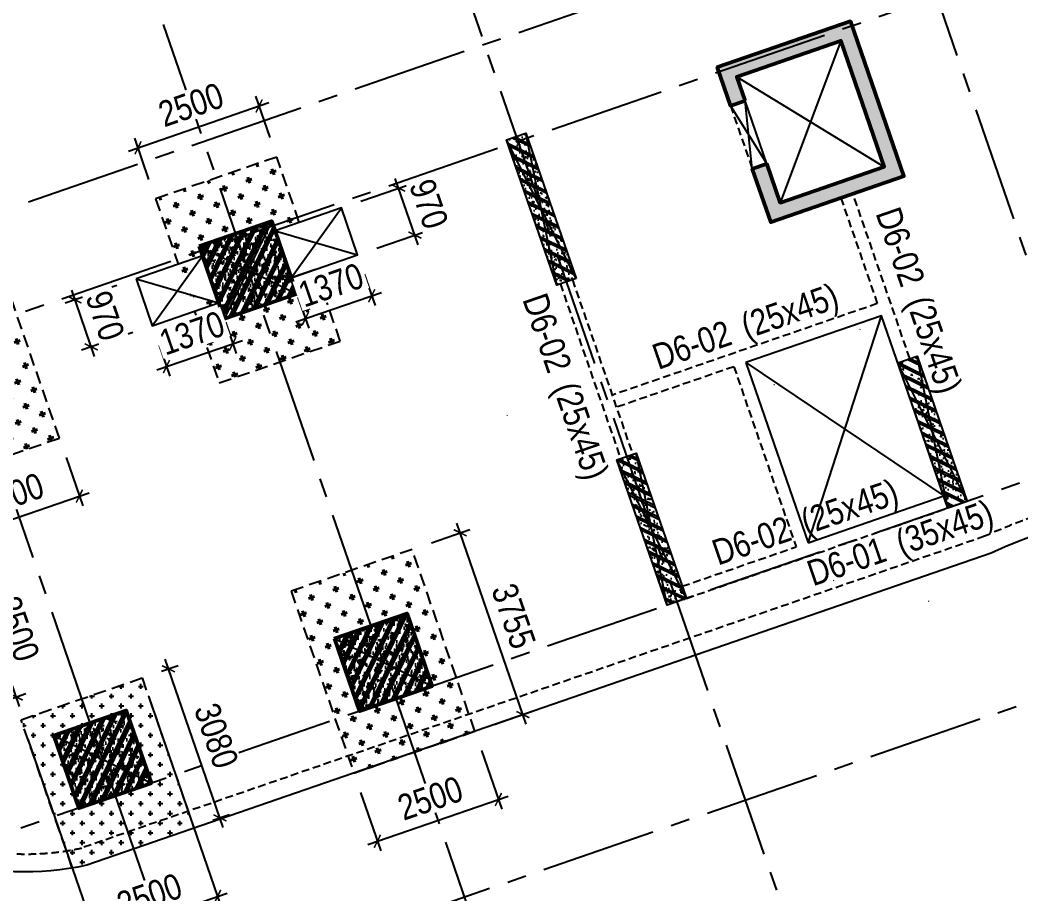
# Model space of a CAD drawing. Header units: millimetres. Extents: x -80883 to 1826631, y -376836 to 309394.
# Drawn here: x 1511080 to 1530602, y -320233 to -303180 of the extents above; entities that cross this region are included whole.
import ezdxf
from ezdxf.enums import TextEntityAlignment as Align

# ---------------------------------------------------------------- set-up
doc = ezdxf.new("R2010")
doc.units = ezdxf.units.MM
doc.header["$LTSCALE"] = 100
doc.header["$PDMODE"] = 32
doc.header["$PDSIZE"] = 2.5
for name, pattern in [('CENTER2', [1.125, 0.75, -0.125, 0.125, -0.125]), ('DASHED', [4.5, 3, -1.5]), ('HIDDEN', [0.375, 0.25, -0.125])]:
    doc.linetypes.add(name, pattern=pattern)
for name, color, linetype, lineweight in [('0-Hatch', 250, 'Continuous', 40), ('ccu12-Tencaukien', 9, 'Continuous', 15), ('KT-Net cot vach', 6, 'Continuous', 50)]:
    doc.layers.add(name, color=color, linetype=linetype, lineweight=lineweight)
for name, color, linetype in [('0-khuat', 3, 'HIDDEN'), ('A-GLAZ', 135, 'Continuous'), ('ccu11-Khuat', 9, 'DASHED'), ('ccu11-Thay', 7, 'Continuous'), ('ccu12-Hatch', 250, 'Continuous'), ('ccu12-Manh', 8, 'Continuous'), ('ccu12-Text', 31, 'Continuous'), ('ccu12-Thay', 7, 'Continuous'), ('ccu12-Truc', 13, 'CENTER2'), ('KC2-DIM', 251, 'Continuous'), ('Xref.Asix of Basement B2$0$AUDIT_I_220805193045-5', 6, 'Continuous'), ('Xref_ST_MBDV Cot vach 30.7.2022|Xref_ST_MBDV Cot vach 30.7.2022|Xref_ST_MBDV Cot vach 30.7.2022|Xref_ST_MBDV Cot vach 30.7.2022|KC-Betong', 6, 'Continuous')]:
    doc.layers.add(name, color=color, linetype=linetype)
doc.styles.add('Arial Narrow', font='ARIALN.TTF')
doc.dimstyles.new('ccu12-200', dxfattribs={"dimscale": 200, "dimtxt": 2.5, "dimasz": 1, "dimexe": 1, "dimexo": 2, "dimgap": 1, "dimtad": 1, "dimdec": 0, "dimrnd": 5, "dimdsep": 46, "dimtxsty": 'Arial Narrow', "dimblk": 'ARCHTICK', "dimcen": -1, "dimdle": 1, "dimclrd": 256, "dimclre": 256, "dimclrt": 3, "dimadec": 0, "dimazin": 2, "dimtfac": 0.1, "dimtdec": 0, "dimtmove": 0, "dimatfit": 1, "dimldrblk": 'ARCHTICK', "dimfxl": 1, "dimtvp": 0.8333333333333334, "dimtolj": 1, "dimtzin": 12, "dimarcsym": 0})
pattern_1 = [(49.99999999999999, (-549.9999999999709, 3049.999999999996), (286.9040730403014, -25.10085399303804), [30, -330]), (355, (-549.9999999999709, 3049.999999999996), (-55.50053344520001, 300.8768534800047), [24, -264]), (100.4514, (-526.0913279999709, 3047.908263999996), (231.4037526856086, 275.7758168243814), [25.496076, -280.4568448]), (46.18420000000001, (-549.9999999999709, 3129.999999999996), (426.8964194502578, -66.20760573160723), [45, -495]), (96.6356, (-514.4253019999708, 3124.482677199996), (373.8650822194813, 389.6471483601767), [38.2441152, -420.6852]), (351.1842, (-549.9999999999709, 3129.999999999996), (373.8647780534509, 389.6474403701299), [36, -396]), (21, (-509.9999999999709, 3109.999999999996), (238.7628208473847, -161.0475562661355), [30, -330]), (326.0000000000001, (-509.9999999999709, 3109.999999999996), (97.32613276863269, 290.0600180187412), [24, -264]), (71.4514, (-490.1031067999709, 3096.579357599996), (336.089051432596, 129.012198683981), [25.496076, -280.4568448]), (37.50000000000001, (-549.9999999999709, 3049.999999999996), (4.863942126916267, 133.1575415325246), [0, -260.8, 0, -268, 0, -265]), (7.499999999999999, (-549.9999999999709, 3049.999999999996), (105.2278149768594, 157.7646847529441), [0, -152.8, 0, -254.8, 0, -101]), (327.5, (-639.1999999999709, 3049.999999999996), (213.5289744689636, -9.021948693751902), [0, -100, 0, -312, 0, -414]), (317.5, (-679.1999999999709, 3049.999999999996), (233.2744677369545, 40.04199293292709), [0, -130, 0, -207.2, 0, -294]), (45, (-549.9999999999709, 3049.999999999996), (-120.2081528017131, 120.2081528017131), []), (45, (-549.9999999999709, 3098.999999999996), (-120.2081528017131, 120.2081528017131), [])]

# ---------------------------------------------------------------- blocks, each defined once
blk = doc.blocks.new('Grid-ST-flat-3')
at = {"layer": 'ccu12-Truc', "ltscale": 30}
for p, q in [((332626.6722212732, -42661.57128335354), (351715.9639600302, -97953.08526004129)), ((324450.2562037199, -45484.46361355273), (343539.5479429879, -100775.9775917197)), ((318967.803845129, -47377.27003148972), (338057.0955847398, -102668.7840106485)), ((313485.3514865386, -49270.0764494267), (332574.6432264913, -104561.5904295773)), ((348389.8671523776, -54057.7060485669), (307655.7401533651, -68121.08717252291)), ((349042.5590209738, -55948.20686175592), (308308.4320219613, -70011.58798571193)), ((377595.9390357226, -60477.92775269795), (312746.7367284152, -82866.99351539748)), ((352142.8453968058, -64928.08572440384), (311408.718397793, -78991.46684835991))]:
    blk.add_line(p, q, dxfattribs=at)
blk = doc.blocks.new('LOI-B2-T1-PN')
at = {"layer": 'KT-Net cot vach'}
h = blk.add_hatch(dxfattribs=at)
h.set_pattern_fill('1BETONG2-BOP', color=250, scale=30, style=0, pattern_type=2)
h.set_pattern_definition([(69.04713795401962, (17329.27607425139, -10971.50260310754), (209.5408150160534, 52.4275389604423), [22.49999999999967, -247.4999999999974]), (14.04713795401967, (17329.27607425139, -10971.50260310754), (-112.9888797136512, 199.7186960031902), [17.99999999999967, -197.9999999999974]), (119.4985379540196, (17346.73780785338, -10967.13364041253), (96.55213107871269, 252.1461576231357), [19.12205699999967, -210.3426335999974]), (65.23133795401962, (17309.69531820272, -10914.78757870855), (318.8479477665745, 57.54985840890612), [33.74999999999934, -371.2499999999947]), (115.6827379540196, (17336.26598341321, -10909.99177388585), (169.6772687876662, 367.7426062021764), [28.6830864, -315.5139]), (10.23133795401963, (17309.69531820272, -10914.78757870855), (169.6769816806724, 367.7427387715611), [26.99999999999998, -296.9999999999997]), (40.04713795401962, (17342.94801941444, -10919.17595678411), (208.685901516953, -55.73324418241951), [22.5, -247.5]), (245.0471379540196, (17342.94801941444, -10919.17595678411), (226.3167839920097, -37.87819630967974), [17.99999999999967, -197.9999999999974]), (90.49853795401846, (17360.33850826626, -10923.8204049003), (206.6892795315937, 173.7225965344256), [19.12205699999998, -210.3426335999998]), (86.54713795401962, (17329.27607425139, -10971.50260310754), (-73.0343233223647, 68.21249018210884), [0, -195.6, 0, -201, 0, -198.75]), (23.54713795401962, (17329.27607425139, -10971.50260310754), (43.13773376636044, 135.5289346431329), [0, -114.6, 0, -191.1, 0, -75.75]), (346.5471379540196, (17266.03882204625, -10993.33514610148), (153.5869696668104, 45.86723397553281), [0, -75, 0, -234, 0, -310.5]), (336.5471379540196, (17237.68130984693, -11003.12552412564), (155.5764329255628, 85.4834131405494), [0, -97.5, 0, -155.4, 0, -220.5]), (334.0471379540196, (17329.27607425139, -10971.50260310754), (55.79802255084359, 114.6421854267248), []), (334.0471379540196, (17317.28286117152, -10936.76465066319), (55.79802255084359, 114.6421854267248), [])])
h.paths.add_polyline_path([(25769.44210547558, -4009.780734042346), (25606.26913840394, -3537.155530718795), (27638.55751273665, -2835.511772305064), (28487.05694148713, -5293.162829644221), (26454.76856718189, -5994.806588023377), (26193.69181985571, -5238.606262686721), (25910.11669786018, -5336.51004292554), (26269.09722542646, -6376.285490257374), (28868.53584372322, -5478.834171400697), (27824.22885449301, -2454.032870068273), (25224.79023616505, -3351.484188966162), (25485.86698347959, -4107.684514281049)])
at = {"layer": 'ccu11-Khuat', "color": 6, "ltscale": 0.5}
blk.add_lwpolyline([(25485.86698347959, -4107.684514281049), (25910.1167071301, -5336.510039724992)], dxfattribs=at)
at = {"layer": 'ccu11-Thay', "color": 6, "ltscale": 0.5}
blk.add_lwpolyline([(26193.69181980868, -5238.606265068287), (25769.44210547558, -4009.780734042346)], dxfattribs=at)
at = {"layer": 'KC2-DIM', "ltscale": 0.5}
for points in [[(27638.55751273665, -2835.511772305064), (26454.76856718189, -5994.806588023377)], [(25606.26913840394, -3537.155530718795), (28487.05694148713, -5293.162829644221)], [(25910.1167071301, -5336.510039724992), (25769.44210471096, -4009.780734306318)], [(25485.86699274904, -4107.68451108085), (26193.69181907899, -5238.606262954941)]]:
    blk.add_lwpolyline(points, dxfattribs=at)
at = {"layer": 'KT-Net cot vach'}
blk.add_lwpolyline([(25769.44210547558, -4009.780734042346), (25606.26913840394, -3537.155530718795), (27638.55751273665, -2835.511772305064), (28487.05694148713, -5293.162829644221), (26454.76856718189, -5994.806588023377), (26193.69181985571, -5238.606262686721), (25910.11669786018, -5336.51004292554), (26269.09722542646, -6376.285490257374), (28868.53584372322, -5478.834171400697), (27824.22885449301, -2454.032870068273), (25224.79023616505, -3351.484188966162), (25485.86698347959, -4107.684514281049)], close=True, dxfattribs=at)
blk = doc.blocks.new('*U147')
h = blk.add_hatch()
h.set_pattern_fill('VATLIEU04', color=250, scale=40, style=0, pattern_type=2)
h.set_pattern_definition(pattern_1)
h.paths.add_polyline_path([(-475, -474.9999999999998), (-75, -475.0000000000038), (-74.9999999999709, 2524.999999999996), (-474.9999999999709, 2525)])
at = {"color": 6, "ltscale": 0.25}
blk.add_lwpolyline([(-475, -474.9999999999998), (-75, -475.0000000000038), (-74.9999999999709, 2524.999999999996), (-474.9999999999709, 2525)], close=True, dxfattribs=at)
at = {"layer": 'Defpoints', "linetype": 'ByBlock', "ltscale": 30}
for p, q in [((-75, -475.0000000000038), (-474.9999999999709, 2525)), ((-475, -474.9999999999998), (-74.9999999999709, 2524.999999999996))]:
    blk.add_line(p, q, dxfattribs=at)
blk = doc.blocks.new('*U151')
h = blk.add_hatch()
h.set_pattern_fill('VATLIEU04', color=250, scale=40, style=0, pattern_type=2)
h.set_pattern_definition([(49.99999999999999, (550, -550), (286.9040730403014, -25.10085399303804), [30, -330]), (355, (550, -550), (-55.50053344520001, 300.8768534800047), [24, -264]), (100.4514, (573.908672, -552.091736), (231.4037526856086, 275.7758168243814), [25.496076, -280.4568448]), (46.18420000000001, (550, -470), (426.8964194502578, -66.20760573160723), [45, -495]), (96.6356, (585.574698, -475.5173228), (373.8650822194813, 389.6471483601767), [38.2441152, -420.6852]), (351.1842, (550, -470), (373.8647780534509, 389.6474403701299), [36, -396]), (21, (590, -490), (238.7628208473847, -161.0475562661355), [30, -330]), (326.0000000000001, (590, -490), (97.32613276863269, 290.0600180187412), [24, -264]), (71.4514, (609.8968932, -503.4206424), (336.089051432596, 129.012198683981), [25.496076, -280.4568448]), (37.50000000000001, (550, -550), (4.863942126916267, 133.1575415325246), [0, -260.8, 0, -268, 0, -265]), (7.499999999999999, (550, -550), (105.2278149768594, 157.7646847529441), [0, -152.8, 0, -254.8, 0, -101]), (327.5, (460.8, -550), (213.5289744689636, -9.021948693751902), [0, -100, 0, -312, 0, -414]), (317.5, (420.8, -550), (233.2744677369545, 40.04199293292709), [0, -130, 0, -207.2, 0, -294]), (45, (550, -550), (-120.2081528017131, 120.2081528017131), []), (45, (550, -501), (-120.2081528017131, 120.2081528017131), [])])
h.paths.add_polyline_path([(-475, 475), (1025, 475), (1025, -1025), (-475, -1025)])
at = {"color": 6, "ltscale": 0.25}
blk.add_lwpolyline([(-475, 475), (1025, 475), (1025, -1025), (-475, -1025)], close=True, dxfattribs=at)
at = {"layer": 'Defpoints', "linetype": 'ByBlock', "ltscale": 30}
for p, q in [((1025, 475), (-475, -1025)), ((-475, 475), (1025, -1025))]:
    blk.add_line(p, q, dxfattribs=at)
blk = doc.blocks.new('*U339')
h = blk.add_hatch()
h.set_pattern_fill('VATLIEU04', color=250, scale=40, style=0, pattern_type=2)
h.set_pattern_definition(pattern_1)
h.paths.add_polyline_path([(-475, -474.9999999999998), (-75, -475.0000000000038), (-74.9999999999709, 2524.999999999996), (-474.9999999999709, 2525)])
at = {"color": 6, "ltscale": 0.25}
blk.add_lwpolyline([(-475, -474.9999999999998), (-75, -475.0000000000038), (-74.9999999999709, 2524.999999999996), (-474.9999999999709, 2525)], close=True, dxfattribs=at)
at = {"layer": 'Defpoints', "linetype": 'ByBlock', "ltscale": 30}
for p, q in [((-75, -475.0000000000038), (-474.9999999999709, 2525)), ((-475, -474.9999999999998), (-74.9999999999709, 2524.999999999996))]:
    blk.add_line(p, q, dxfattribs=at)
blk = doc.blocks.new('MBDVCOTVACH-T2-T6-PN')
at = {"layer": 'KT-Net cot vach', "rotation": 19.04713795399666}
for p in [(15714.6191477098, -7137.365310385358), (18358.02121345303, -14793.89360237541), (12875.56885498972, -16686.700020271)]:
    blk.add_blockref('*U151', p, dxfattribs=at)
at = {"layer": 'Xref.Asix of Basement B2$0$AUDIT_I_220805193045-5', "linetype": 'ByBlock', "xscale": -0.9999999999999996, "rotation": 19.04713795400157}
blk.add_blockref('*U147', (29502.41619351669, -11528.16849046061), dxfattribs=at)
at = {"layer": 'Xref_ST_MBDV Cot vach 30.7.2022|Xref_ST_MBDV Cot vach 30.7.2022|Xref_ST_MBDV Cot vach 30.7.2022|Xref_ST_MBDV Cot vach 30.7.2022|KC-Betong', "linetype": 'ByBlock', "xscale": -0.9999999999999996, "rotation": 19.04713795400157}
for p in [(21866.08068438037, -7182.322219422087), (24019.96383572998, -13420.9749081356)]:
    blk.add_blockref('*U339', p, dxfattribs=at)
blk = doc.blocks.new('*U693')
at = {"layer": 'ccu12-Tencaukien', "color": 8, "ltscale": 10000}
blk.add_line((360.6565736538532, -155.3215232637356), (354.4065714950475, -155.3215232637356), dxfattribs=at)
at = {"layer": 'ccu12-Text', "color": 2, "style": 'Arial Narrow', "width": 0.8}
blk.add_attdef('SH', text='', height=300, dxfattribs=at).set_placement((275.6048113084853, 5.864471777974813), align=Align.BOTTOM_RIGHT)
at = {"layer": 'ccu12-Text', "color": 31, "style": 'Arial Narrow', "width": 0.8}
for tag, p in [('(', (507.5315725744504, -75.41116959831947)), ('KT', (632.605666770517, -75.41116959831947)), (')', (962.8971199221714, -75.41116959831947))]:
    blk.add_attdef(tag, text='', height=250, dxfattribs=at).set_placement(p, align=Align.BOTTOM_LEFT)
blk = doc.blocks.new('MBKC-T6-PN')
at = {"layer": 'ccu11-Khuat', "ltscale": 0.5}
for p, q in [((22162.88256403874, -7582.364272304578), (23337.72792247869, -10985.26573778957)), ((22399.19516580855, -7500.777789080574), (23574.04052424873, -10903.67925456457))]:
    blk.add_line(p, q, dxfattribs=at)
at = {"layer": 'ccu11-Khuat', "ltscale": 0.5, "elevation": -0.0003901197252574179}
blk.add_lwpolyline([(31224.41949791997, 10401.15608117677, -0.1203839840985264), (42572.85465626395, 11719.39024886949), (58379.85115727969, 7611.132730447047, -0.2258253160871416), (60186.44089432061, 5977.409135053749), (65551.80771612958, -9531.095751609828, 0.2919429440186994), (69736.50495830015, -12426.6161779894), (99368.00793614518, -12426.6161779894, -0.2609853684017961), (101894.5837610736, -14307.26193159987), (105248.9736585456, -29866.61846812873, -0.450430548376512), (100589.6931814908, -35326.6158653514), (55455.61416863091, -35326.6158653514, -0.3270381078692864), (50922.90468503162, -31997.94642836676), (46413.0024276413, -18965.37748569861, 0.4276044270060953), (30445.87231722521, -12504.80555859185), (12824.43251889106, -18584.35473983688, -0.1315578741241553), (10225.70651983377, -18473.84767023224), (9061.065310114762, -18020.38528109412, -0.1846755877232493), (7455.469289202709, -16623.04162249499), (2976.957835427951, -9107.263866643538, -0.02202630655650502), (-406.9169527727645, -3413.25466246967, -0.3992423458823245), (1800.966408062493, 257.1217708188342)], format="xyb", close=True, dxfattribs=at)
at = {"layer": 'ccu11-Khuat', "ltscale": 0.5, "elevation": 1.470225069615539e-08}
for points in [[(28985.2579315661, -9035.466570069024), (27875.6817554913, -5821.615187518997)], [(27639.36915382789, -5903.201671051444), (28350.80329097109, -7963.847559591348), (23175.89848677674, -9750.473759857705)], [(25549.71719465591, -9195.397475334408), (23257.48497000174, -9986.786361627106)], [(25549.71719467081, -9195.397475377249), (26763.72422445193, -12711.72943452228)], [(24623.97225253214, -13714.95498132077), (29727.98328719847, -11952.80472232221)], [(24542.38576899725, -13478.64237965841), (26763.72422445193, -12711.72943452228)]]:
    blk.add_lwpolyline(points, dxfattribs=at)
at = {"layer": 'ccu11-Thay', "elevation": -0.0003901197252574179}
blk.add_lwpolyline([(31106.50862324028, 10730.72166345781, -0.1205795836710196), (42638.87427653908, 12063.859528495), (58473.93031160696, 7948.309303218033, -0.2272385897093211), (60513.964432284, 6101.209794561379), (65878.81921774126, -9405.815059417277, 0.2908633368540378), (69743.13952882006, -12076.6161779894), (99390.07919017388, -12076.6161779894, -0.2655275921417467), (102229.2245215473, -14198.71881677723), (105593.7353260962, -29805.02123810095, -0.4513714951595503), (100592.7770390881, -35676.6158653514), (55455.39553553029, -35676.6158653514, -0.3267809868965265), (50590.57907296135, -32107.86789232772), (46084.8424524439, -19087.33667168533, 0.427810969143063), (30575.2745344413, -12830.40558466513), (12920.16765186726, -18921.57020124164, -0.1330764012900887), (10109.49357222929, -18804.19336872117), (8937.306803341722, -18347.79305564612, -0.183720991931343), (7150.621857264778, -16795.18900673359), (2680.126648878446, -9292.86400619999, -0.02215701127767281), (-737.5723420327995, -3537.213185448665, -0.4024491153328594), (1696.95094252727, 591.477936539799), (31106.50862324028, 10730.72166345781)], format="xyb", dxfattribs=at)
at = {"layer": 'ccu12-Manh', "ltscale": 0.5, "elevation": 1.470225069615539e-08}
for points in [[(27000.03682611557, -12630.14295099053), (28432.38977450738, -8200.160161253181)], [(25786.02979636891, -9113.810991785664), (29646.39680366684, -11716.4921206588)]]:
    blk.add_lwpolyline(points, dxfattribs=at)
at = {"layer": 'ccu12-Thay', "ltscale": 0.5, "elevation": 1.470225069615539e-08}
for points in [[(27000.03682611557, -12630.14295099053), (29646.39680366684, -11716.49212065886), (28432.38977450738, -8200.160161253181), (25786.02979631955, -9113.810991802718)], [(25786.02979631955, -9113.810991802718), (27000.03682611557, -12630.14295099053)]]:
    blk.add_lwpolyline(points, dxfattribs=at)
blk = doc.blocks.new('MBKC-N-T3')
at = {"layer": '0-Hatch', "ltscale": 2}
h = blk.add_hatch(dxfattribs=at)
h.set_pattern_fill('CROSS', color=256, scale=1000, angle=109.047137953997, style=0)
h.set_pattern_definition([(109.0471379539969, (4049908.878848452, -6946061.760030065), (-317.8990851971258, 154.7261181275824), [124.9999999999992, -374.9999999999968]), (199.0471379539969, (4049947.560377985, -6945982.285258765), (-154.7261181275824, -317.8990851971258), [124.9999999999992, -374.9999999999968])])
h.paths.add_polyline_path([(17382.93701326451, -7296.636609298119), (16910.31128097908, -7459.809765912942), (16593.75571667822, -6542.916886637395), (16593.75576659129, -6542.916869405075), (17181.9126274304, -6714.376471320109), (16625.8138976309, -5103.655852529919), (14262.68787389947, -5919.520667289326), (14818.78642607434, -7530.24077159632), (15175.88008266734, -7032.435796248959), (15492.43566255574, -7949.328670141986), (14904.27980645653, -7777.869372728514), (15502.80332056247, -9511.471902892052), (17865.92934429436, -8695.607088132645)])
h = blk.add_hatch(dxfattribs=at)
h.set_pattern_fill('CROSS', color=256, scale=1000, angle=109.047137953997, style=0)
h.set_pattern_definition([(109.0471379539969, (4044426.426489887, -6947954.566448074), (-317.8990851971258, 154.7261181275824), [124.9999999999992, -374.9999999999969]), (199.0471379539969, (4044465.108019419, -6947875.091676774), (-154.7261181275824, -317.8990851971258), [124.9999999999992, -374.9999999999968])])
h.paths.add_polyline_path([(8780.235515333712, -7812.327085298195), (10020.35096199671, -11404.27832090092), (12383.4769857286, -10588.41350614151), (11143.36153906514, -6996.462270538788)])
h = blk.add_hatch(dxfattribs=at)
h.set_pattern_fill('CROSS', color=256, scale=1000, angle=109.047137953997, style=0)
h.set_pattern_definition([(109.0471379539969, (4052552.280901732, -6953718.288315989), (-317.8990851971258, 154.7261181275824), [124.9999999999992, -374.9999999999968]), (199.0471379539969, (4052590.962431265, -6953638.81354469), (-154.7261181275824, -317.8990851971258), [124.9999999999992, -374.9999999999967])])
h.paths.add_polyline_path([(16906.08992717974, -13576.04895321344), (18131.03383597103, -17124.05923229764), (20494.15985970292, -16308.19441753824), (19269.21595091117, -12760.18413845403)])
at = {"layer": 'ccu12-Hatch', "ltscale": 0.5}
h = blk.add_hatch(dxfattribs=at)
h.set_pattern_fill('CROSS', color=256, scale=30)
h.set_pattern_definition([(0, (-1042739.112906, 304846.4414826119), (190.5, 190.5), [95.25, -285.75]), (90, (-1042691.487906, 304798.8164826119), (-190.5, 190.5), [95.25, -285.75])])
h.paths.add_polyline_path([(11635.76243518363, -16083.26816563919), (13998.88845180697, -15267.40333029133), (15011.26786538074, -18200.1225365526), (12635.19971020264, -18978.10579591151)])
at = {"layer": '0-khuat', "ltscale": 10}
for points in [[(17066.38123200461, -6379.743804927799), (16625.8138976309, -5103.655852529919), (14262.68787389947, -5919.520667289326), (14703.25521968398, -7195.608652738563)], [(15019.81100094365, -8112.501457108534), (15502.80332056247, -9511.471902892052), (17865.92934429436, -8695.607088132645), (17382.93701326451, -7296.636609298002)], [(12635.19971020264, -18978.10579591151), (11635.76243518363, -16083.26816563919), (13998.88845180697, -15267.40333029133), (15003.44672083901, -18177.07375352056)]]:
    blk.add_lwpolyline(points, dxfattribs=at)
at = {"layer": '0-khuat', "linetype": 'ByBlock', "ltscale": 10}
for points in [[(17066.38123200461, -6379.743804927799), (16593.75569260912, -6542.916894947295), (16910.31128097908, -7459.809765912651)], [(17382.93701326451, -7296.636609298061), (16910.31128097908, -7459.809765912651)]]:
    blk.add_lwpolyline(points, dxfattribs=at)
at = {"layer": '0-khuat', "ltscale": 10}
for points in [[(12383.4769857286, -10588.41350614151), (11143.36153906514, -6996.462270538788), (8780.235515333712, -7812.327085298195), (10020.35096199671, -11404.27832090092)], [(20494.15985970292, -16308.19441753824), (19269.21595091117, -12760.18413845403), (16906.08992717974, -13576.04895321344), (18131.03383597103, -17124.05923229764)]]:
    blk.add_lwpolyline(points, close=True, dxfattribs=at)
blk = doc.blocks.new('_ARCHTICK')
at = {"color": 0, "linetype": 'ByBlock', "const_width": 0.15}
blk.add_lwpolyline([(-0.5, -0.5), (0.5, 0.5)], dxfattribs=at)
blk = doc.blocks.new('*D1248')
at = {"layer": 'Defpoints', "color": 0, "ltscale": 0.5, "transparency": 16777216}
for p in [(1511848.808004101, -311337.8666607362), (1509485.682191204, -312153.7320861729), (1512239.454137951, -312469.3595930609)]:
    blk.add_point(p, dxfattribs=at)
at = {"layer": 'KC2-DIM', "lineweight": -2, "ltscale": 0.5, "transparency": 16777216}
for p, q in [((1511979.346472171, -311715.9667907996), (1512304.723371986, -312658.4096580925)), ((1509616.220659274, -312531.8322162363), (1509941.597559089, -313474.2750835291)), ((1509687.278260023, -313350.4942525324), (1512428.504202983, -312404.090359026))]:
    blk.add_line(p, q, dxfattribs=at)
at = {"layer": 'KC2-DIM', "lineweight": -2, "ltscale": 0.5, "transparency": 16777216, "xscale": 200, "yscale": 200, "zscale": 200}
for p, rotation in [((1512239.454137951, -312469.3595930609), 19.04715226114654), ((1509876.328325055, -313285.2250184975), 199.0471522611465)]:
    blk.add_blockref('_ARCHTICK', p, dxfattribs=dict(at, rotation=rotation))
at = {"layer": 'KC2-DIM', "color": 3, "ltscale": 0.5, "transparency": 16777216, "insert": (1510909.310227899, -312446.9325994169), "char_height": 500, "attachment_point": 5, "rotation": 19.047152261146536, "style": 'Arial Narrow', "bg_fill": 3, "box_fill_scale": 1.1, "bg_fill_color": 256, "bg_fill_true_color": 13158600, "bg_fill_transparency": 0}
blk.add_mtext('\\A1;2500', dxfattribs=at)
blk = doc.blocks.new('*D1250')
at = {"layer": 'Defpoints', "color": 0, "ltscale": 0.5, "transparency": 16777216}
for p in [(1510191.719842996, -314025.8153779106), (1509693.834277262, -314197.7094378347, -1.282345642428041e-09), (1510509.69911261, -316560.8354544581, -1.282345642428041e-09)]:
    blk.add_point(p, dxfattribs=at)
at = {"layer": 'KC2-DIM', "lineweight": -2, "ltscale": 0.5, "transparency": 16777216}
for p, q in [((1511072.853865172, -316577.9914758638), (1510126.450656168, -313836.7652965809)), ((1510071.934439922, -314067.1710641791), (1510380.769924326, -313960.5461910827)), ((1510887.79927527, -316430.2970808024), (1511196.634759674, -316323.6722077061))]:
    blk.add_line(p, q, dxfattribs=at)
at = {"layer": 'KC2-DIM', "lineweight": -2, "ltscale": 0.5, "transparency": 16777216, "xscale": 200, "yscale": 200, "zscale": 200}
for p, rotation in [((1510191.719842996, -314025.8153779106), 109.0471379540032), ((1511007.584678344, -316388.941394534), 289.0471379540032)]:
    blk.add_blockref('_ARCHTICK', p, dxfattribs=dict(at, rotation=rotation))
at = {"layer": 'KC2-DIM', "color": 3, "ltscale": 0.5, "transparency": 16777216, "insert": (1511030.012004134, -315058.7974900822), "char_height": 500, "attachment_point": 5, "rotation": 289.04713795400323, "style": 'Arial Narrow', "bg_fill": 3, "box_fill_scale": 1.1, "bg_fill_color": 256, "bg_fill_true_color": 13158600, "bg_fill_transparency": 0}
blk.add_mtext('\\A1;2500', dxfattribs=at)
blk = doc.blocks.new('*D1263')
at = {"layer": 'Defpoints', "color": 0, "ltscale": 0.5, "transparency": 16777216}
for p in [(1513464.219681015, -316016.8570955631), (1511101.093664392, -316832.721930911), (1514936.632377619, -320281.6526839987)]:
    blk.add_point(p, dxfattribs=at)
at = {"layer": 'KC2-DIM', "lineweight": -2, "ltscale": 0.5, "transparency": 16777216}
for p, q in [((1513594.75805467, -316394.9572582229), (1515001.901564447, -320470.7027653286)), ((1511231.632038047, -317210.8220935708), (1512638.775547823, -321286.5676006765)), ((1512384.456279666, -321162.7867061744), (1515125.682458949, -320216.3834971709))]:
    blk.add_line(p, q, dxfattribs=at)
at = {"layer": 'KC2-DIM', "lineweight": -2, "ltscale": 0.5, "transparency": 16777216, "xscale": 200, "yscale": 200, "zscale": 200}
for p, rotation in [((1514936.632377619, -320281.6526839987), 19.04713795400162), ((1512573.506360996, -321097.5175193466), 199.0471379540016)]:
    blk.add_blockref('_ARCHTICK', p, dxfattribs=dict(at, rotation=rotation))
at = {"layer": 'KC2-DIM', "color": 3, "ltscale": 0.5, "transparency": 16777216, "insert": (1513606.488473167, -320259.2253582086), "char_height": 500, "attachment_point": 5, "rotation": 19.047137954001613, "style": 'Arial Narrow', "bg_fill": 3, "box_fill_scale": 1.1, "bg_fill_color": 256, "bg_fill_true_color": 13158600, "bg_fill_transparency": 0}
blk.add_mtext('\\A1;2500', dxfattribs=at)
blk = doc.blocks.new('*D1264')
at = {"layer": 'Defpoints', "color": 0, "ltscale": 0.5, "transparency": 16777216}
for p in [(1513979.002772598, -315839.1291964583), (1513464.219681015, -316016.8570955633), (1514468.777950047, -318926.5275187925)]:
    blk.add_point(p, dxfattribs=at)
at = {"layer": 'KC2-DIM', "lineweight": -2, "ltscale": 0.5, "transparency": 16777216}
for p, q in [((1515048.830228458, -318937.8497010173), (1513913.73358577, -315650.0791151284)), ((1513842.319843674, -315886.3187219076), (1514168.052853928, -315773.8600096304)), ((1514846.878112707, -318795.9891451368), (1515172.61112296, -318683.5304328596))]:
    blk.add_line(p, q, dxfattribs=at)
at = {"layer": 'KC2-DIM', "lineweight": -2, "ltscale": 0.5, "transparency": 16777216, "xscale": 200, "yscale": 200, "zscale": 200}
for p, rotation in [((1513979.002772598, -315839.1291964583), 109.047137954001), ((1514983.561041631, -318748.7996196875), 289.047137954001)]:
    blk.add_blockref('_ARCHTICK', p, dxfattribs=dict(at, rotation=rotation))
at = {"layer": 'KC2-DIM', "color": 3, "ltscale": 0.5, "transparency": 16777216, "insert": (1514911.641650578, -317145.383511933), "char_height": 500, "attachment_point": 5, "rotation": 289.047137954001, "style": 'Arial Narrow', "bg_fill": 3, "box_fill_scale": 1.1, "bg_fill_color": 256, "bg_fill_true_color": 13158600, "bg_fill_transparency": 0}
blk.add_mtext('\\A1;3080', dxfattribs=at)
blk = doc.blocks.new('*D1265')
at = {"layer": 'Defpoints', "color": 0, "ltscale": 0.5, "transparency": 16777216}
for p in [(1519959.491088911, -317057.6481828101), (1517596.365065179, -317873.5129975695), (1520419.08474308, -318388.8463235595)]:
    blk.add_point(p, dxfattribs=at)
at = {"layer": 'KC2-DIM', "lineweight": -2, "ltscale": 0.5, "transparency": 16777216}
for p, q in [((1520090.029459272, -317435.7483466073), (1520484.353928261, -318577.896405458)), ((1517726.90343554, -318251.6131613667), (1518121.227904529, -319393.7612202174)), ((1517866.90863745, -319269.9803234997), (1520608.134824979, -318323.5771383788))]:
    blk.add_line(p, q, dxfattribs=at)
at = {"layer": 'KC2-DIM', "lineweight": -2, "ltscale": 0.5, "transparency": 16777216, "xscale": 200, "yscale": 200, "zscale": 200}
for p, rotation in [((1520419.08474308, -318388.8463235595), 19.04713745481569), ((1518055.958719349, -319204.7111383189), 199.0471374548157)]:
    blk.add_blockref('_ARCHTICK', p, dxfattribs=dict(at, rotation=rotation))
at = {"layer": 'KC2-DIM', "color": 3, "ltscale": 0.5, "transparency": 16777216, "insert": (1519088.940838824, -318366.4189861807), "char_height": 500, "attachment_point": 5, "rotation": 19.047137454815694, "style": 'Arial Narrow', "bg_fill": 3, "box_fill_scale": 1.1, "bg_fill_color": 256, "bg_fill_true_color": 13158600, "bg_fill_transparency": 0}
blk.add_mtext('\\A1;2500', dxfattribs=at)
blk = doc.blocks.new('*D1266')
at = {"layer": 'Defpoints', "color": 0, "ltscale": 0.5, "transparency": 16777216}
for p in [(1519673.397684475, -313185.501524145), (1518734.547180119, -313509.6379037258), (1519959.49108891, -317057.6481828101)]:
    blk.add_point(p, dxfattribs=at)
at = {"layer": 'KC2-DIM', "lineweight": -2, "ltscale": 0.5, "transparency": 16777216}
for p, q in [((1519112.647342812, -313379.0995301663), (1519862.447765822, -313120.2323373653)), ((1520963.610780047, -316922.5618845757), (1519608.128497696, -312996.4514427984)), ((1520337.591251603, -316927.1098092506), (1521087.391674614, -316668.2426164496))]:
    blk.add_line(p, q, dxfattribs=at)
at = {"layer": 'KC2-DIM', "lineweight": -2, "ltscale": 0.5, "transparency": 16777216, "xscale": 200, "yscale": 200, "zscale": 200}
for p, rotation in [((1519673.397684475, -313185.501524145), 109.0471379394241), ((1520898.341593267, -316733.5118032293), 289.0471379394241)]:
    blk.add_blockref('_ARCHTICK', p, dxfattribs=dict(at, rotation=rotation))
at = {"layer": 'KC2-DIM', "color": 3, "ltscale": 0.5, "transparency": 16777216, "insert": (1520716.229382373, -314810.9257676568), "char_height": 500, "attachment_point": 5, "rotation": 289.0471379394241, "style": 'Arial Narrow', "bg_fill": 3, "box_fill_scale": 1.1, "bg_fill_color": 256, "bg_fill_true_color": 13158600, "bg_fill_transparency": 0}
blk.add_mtext('\\A1;3755', dxfattribs=at)
blk = doc.blocks.new('*D1267')
at = {"layer": 'Defpoints', "color": 0, "ltscale": 0.5, "transparency": 16777216}
for p in [(1515747.347412243, -304857.3106673339), (1516091.145126839, -305853.1096178017), (1513728.019103107, -306668.9744325611)]:
    blk.add_point(p, dxfattribs=at)
at = {"layer": 'KC2-DIM', "lineweight": -2, "ltscale": 0.5, "transparency": 16777216}
for p, q in [((1515960.606756477, -305475.0094540046), (1515682.078227062, -304668.2605854354)), ((1513195.171306613, -305738.4446672741), (1515936.397494141, -304792.0414821532)), ((1513597.480732746, -306290.874268764), (1513318.952203331, -305484.1254001948))]:
    blk.add_line(p, q, dxfattribs=at)
at = {"layer": 'KC2-DIM', "lineweight": -2, "ltscale": 0.5, "transparency": 16777216, "xscale": 200, "yscale": 200, "zscale": 200}
for p, rotation in [((1515747.347412243, -304857.3106673339), 19.04713745481918), ((1513384.221388511, -305673.1754820934), 199.0471374548192)]:
    blk.add_blockref('_ARCHTICK', p, dxfattribs=dict(at, rotation=rotation))
at = {"layer": 'KC2-DIM', "color": 3, "ltscale": 0.5, "transparency": 16777216, "insert": (1514417.203507987, -304834.8833299552), "char_height": 500, "attachment_point": 5, "rotation": 19.04713745481918, "style": 'Arial Narrow', "bg_fill": 3, "box_fill_scale": 1.1, "bg_fill_color": 256, "bg_fill_true_color": 13158600, "bg_fill_transparency": 0}
blk.add_mtext('\\A1;2500', dxfattribs=at)
blk = doc.blocks.new('*D1060')
at = {"layer": 'KC2-DIM', "lineweight": -2, "ltscale": 0.5, "transparency": 16777216}
for p, q in [((18335.84273412436, -7390.815972107937), (18545.85654649997, -7999.114016423746)), ((16996.54420930117, -8322.427179808692), (18669.63742201583, -7744.794739025181)), ((17040.84967432412, -7837.910011008741), (17250.86348669973, -8446.20805532455))]:
    blk.add_line(p, q, dxfattribs=at)
at = {"layer": 'KC2-DIM', "lineweight": -2, "ltscale": 0.5, "transparency": 16777216, "xscale": 200, "yscale": 200, "zscale": 200}
for p, rotation in [((18480.58734555862, -7810.063939966534), 19.04714223141409), ((17185.59428575838, -8257.157978867337), 199.0471422314141)]:
    blk.add_blockref('_ARCHTICK', p, dxfattribs=dict(at, rotation=rotation))
at = {"layer": 'KC2-DIM', "color": 3, "ltscale": 0.5, "transparency": 16777216, "insert": (17684.50988739006, -7603.251227045295), "char_height": 500, "attachment_point": 5, "rotation": 19.04714223141409, "style": 'Arial Narrow', "bg_fill": 3, "box_fill_scale": 1.1, "bg_fill_color": 256, "bg_fill_true_color": 13158600, "bg_fill_transparency": 0}
blk.add_mtext('\\A1;1370', dxfattribs=at)
at = {"layer": 'Defpoints', "color": 0, "ltscale": 0.5, "transparency": 16777216}
for p in [(18205.30433224165, -7012.715819193516), (16910.31127244141, -7459.80985809432), (18480.58734555862, -7810.063939966534)]:
    blk.add_point(p, dxfattribs=at)
blk = doc.blocks.new('*D1063')
at = {"layer": 'Defpoints', "color": 0, "ltscale": 0.5, "transparency": 16777216}
for p in [(19006.526751343, -5709.912145106054), (17888.74875235325, -6095.822945300609), (18205.30433224165, -7012.715819193516)]:
    blk.add_point(p, dxfattribs=at)
at = {"layer": 'KC2-DIM', "lineweight": -2, "ltscale": 0.5, "transparency": 16777216}
for p, q in [((18266.84891108601, -5965.284560270552), (19195.57683070938, -5644.642952591025)), ((19388.35152374643, -6815.855098365347), (18941.25755882797, -5520.862065739669)), ((18583.40449097442, -6882.177434163459), (19512.13241059778, -6561.535826483933))]:
    blk.add_line(p, q, dxfattribs=at)
at = {"layer": 'KC2-DIM', "lineweight": -2, "ltscale": 0.5, "transparency": 16777216, "xscale": 200, "yscale": 200, "zscale": 200}
for p, rotation in [((19006.526751343, -5709.912145106054), 109.0471396776312), ((19323.0823312314, -6626.805018998962), 289.0471396776312)]:
    blk.add_blockref('_ARCHTICK', p, dxfattribs=dict(at, rotation=rotation))
at = {"layer": 'KC2-DIM', "color": 3, "ltscale": 0.5, "transparency": 16777216, "insert": (19595.16428028138, -6019.777672966031), "char_height": 500, "attachment_point": 5, "rotation": 289.04713967763115, "style": 'Arial Narrow', "bg_fill": 3, "box_fill_scale": 1.1, "bg_fill_color": 256, "bg_fill_true_color": 13158600, "bg_fill_transparency": 0}
blk.add_mtext('\\A1;970', dxfattribs=at)
blk = doc.blocks.new('*D1064')
at = {"layer": 'KC2-DIM', "lineweight": -2, "ltscale": 0.5, "transparency": 16777216}
for p, q in [((15622.97408673175, -8327.428887628086), (15832.98789910725, -8935.726931943562)), ((14283.67556190845, -9259.040095328506), (15956.76877462311, -8681.407654544997)), ((14327.98102693151, -8774.522926528887), (14537.99483930701, -9382.820970844365))]:
    blk.add_line(p, q, dxfattribs=at)
at = {"layer": 'KC2-DIM', "lineweight": -2, "ltscale": 0.5, "transparency": 16777216, "xscale": 200, "yscale": 200, "zscale": 200}
for p, rotation in [((15767.7186981659, -8746.67685548635), 19.04714223141409), ((14472.72563836566, -9193.770894387153), 199.0471422314141)]:
    blk.add_blockref('_ARCHTICK', p, dxfattribs=dict(at, rotation=rotation))
at = {"layer": 'KC2-DIM', "color": 3, "ltscale": 0.5, "transparency": 16777216, "insert": (14971.64123999734, -8539.864142565111), "char_height": 500, "attachment_point": 5, "rotation": 19.04714223141409, "style": 'Arial Narrow', "bg_fill": 3, "box_fill_scale": 1.1, "bg_fill_color": 256, "bg_fill_true_color": 13158600, "bg_fill_transparency": 0}
blk.add_mtext('\\A1;1370', dxfattribs=at)
at = {"layer": 'Defpoints', "color": 0, "ltscale": 0.5, "transparency": 16777216}
for p in [(15492.43568484904, -7949.328734713665), (14197.4426250488, -8396.422773614466), (15767.7186981659, -8746.67685548635)]:
    blk.add_point(p, dxfattribs=at)
blk = doc.blocks.new('*D1068')
at = {"layer": 'Defpoints', "color": 0, "ltscale": 0.5, "transparency": 16777216}
for p in [(13880.88704699208, -7479.529737585864), (12688.35076046619, -7891.250676496618), (14197.44261129689, -8396.422616859607)]:
    blk.add_point(p, dxfattribs=at)
at = {"layer": 'KC2-DIM', "lineweight": -2, "ltscale": 0.5, "transparency": 16777216}
for p, q in [((13502.78688604064, -7610.068116189619), (12499.30067999047, -7956.519865798496)), ((13070.17551407288, -8997.19363624608), (12623.08157116432, -7702.200596020899)), ((13819.34245034546, -8526.960995463362), (12815.85624429529, -8873.412745072237))]:
    blk.add_line(p, q, dxfattribs=at)
at = {"layer": 'KC2-DIM', "lineweight": -2, "ltscale": 0.5, "transparency": 16777216, "xscale": 200, "yscale": 200, "zscale": 200}
for p, rotation in [((12688.35076046619, -7891.250676496618), 109.0471387038152), ((13004.90632477101, -8808.14355577036), 289.0471387038152)]:
    blk.add_blockref('_ARCHTICK', p, dxfattribs=dict(at, rotation=rotation))
at = {"layer": 'KC2-DIM', "color": 3, "ltscale": 0.5, "transparency": 16777216, "insert": (13276.9882841381, -8201.11621436153), "char_height": 500, "attachment_point": 5, "rotation": 289.0471387038152, "style": 'Arial Narrow', "bg_fill": 3, "box_fill_scale": 1.1, "bg_fill_color": 256, "bg_fill_true_color": 13158600, "bg_fill_transparency": 0}
blk.add_mtext('\\A1;970', dxfattribs=at)
blk = doc.blocks.new('LOMO-PODIUM-PN')
at = {"layer": 'ccu11-Thay', "ltscale": 0.5}
for points in [[(16593.7557044772, -6542.916851297545), (16910.31128097908, -7459.809765912592), (18205.30433224165, -7012.715819193516), (17888.74875235325, -6095.822945300606), (16593.75571667799, -6542.916886637453)], [(13880.88703479129, -7479.529702245956), (14197.44261129317, -8396.422616861004), (15492.43566255574, -7949.328670141927), (15175.88008266734, -7032.435796249076), (13880.88704699208, -7479.529737585864)]]:
    blk.add_lwpolyline(points, dxfattribs=at)
at = {"layer": 'KC2-DIM', "color": 252, "ltscale": 0.5}
for base, p1, p2, angle, picture, middle in [((18480.58734555862, -7810.063939966534), (16910.31127244141, -7459.809858094319), (18205.30433224165, -7012.715819193516), 19.047142231414092, '*D1060', (17833.0908156585, -8033.610959416936)), ((15767.7186981659, -8746.67685548635), (14197.4426250488, -8396.422773614468), (15492.43568484904, -7949.328734713665), 19.047142231414064, '*D1064', (15120.22216826578, -8970.223874936752))]:
    dim = blk.add_linear_dim(base=base, p1=p1, p2=p2, angle=angle, dimstyle='ccu12-200', override={"dimfxl": 150, "dimtfill": 1}, dxfattribs=at)
    dim.commit()
    dim.dimension.update_dxf_attribs({"geometry": picture, "text_midpoint": middle, "dimtype": 129})
for base, p1, p2, angle, picture, middle in [((19006.526751343, -5709.912145106054), (18205.30433224165, -7012.715819193516), (17888.74875235325, -6095.822945300606), 109.047139677631, '*D1063', (19164.8045412872, -6168.35858205251)), ((12688.35076046619, -7891.250676496618), (14197.44261129689, -8396.422616859607), (13880.88704699208, -7479.529737585864), 109.04713870381502, '*D1068', (12846.6285426186, -8349.697116133488))]:
    dim = blk.add_linear_dim(base=base, p1=p1, p2=p2, angle=angle, dimstyle='ccu12-200', override={"dimfxl": 150, "dimtfill": 1}, dxfattribs=at)
    dim.commit()
    dim.dimension.update_dxf_attribs({"geometry": picture, "text_midpoint": middle, "dimtype": 129})
for p, q in [((16910.31128097908, -7459.809765912592), (17888.74875235325, -6095.822945300606)), ((16593.7557044772, -6542.916851297545), (18205.30433224165, -7012.715819193516)), ((14197.44261129317, -8396.422616861004), (15175.88008266711, -7032.435796249134)), ((13880.88704699231, -7479.529737585806), (15492.43566255574, -7949.328670141927))]:
    blk.add_line(p, q, dxfattribs=at)

msp = doc.modelspace()

# ---------------------------------------------------------------- linework, layer by layer
at = {"layer": 'A-GLAZ'}
msp.add_lwpolyline([(1530571.839852448, -290018.7321018141, -0.1205795836710196), (1542104.205505747, -288685.5942367769), (1557939.261540815, -292801.1444620539, -0.2272385897093211), (1559979.295661492, -294648.2439707106), (1565344.150446949, -310155.2688246892, 0.2908633368540378), (1569208.470758028, -312826.0699432613), (1598855.410419382, -312826.0699432613, -0.2655275921417467), (1601694.555750755, -314948.1725820492), (1605059.066555304, -330554.4750033729, -0.4513714951595503), (1600058.108268296, -336426.0696306233), (1554920.726764738, -336426.0696306233, -0.3267809868965265), (1550055.910302169, -332857.3216575996), (1545550.173681652, -319836.7904369573, 0.427810969143063), (1530040.605763649, -313579.8593499371), (1512385.498881075, -319671.0239665136, -0.1330764012900887), (1509574.824801437, -319553.6471339931), (1508402.63803255, -319097.2468209181, -0.183720991931343), (1506615.953086473, -317544.6427720055), (1502145.457878086, -310042.3177714719, -0.02215701127767281), (1498727.758887175, -304286.6669507206, -0.4024491153328594), (1501162.282171735, -300157.9758287321), (1530571.839852448, -290018.7321018141)], format="xyb", dxfattribs=at)

# ---------------------------------------------------------------- block references
for name, p in [('Grid-ST-flat-3', (1190502.748393996, -243129.7985158589)), ('MBKC-N-T3', (1499465.331229208, -300749.4537652719)), ('LOI-B2-T1-PN', (1499465.331229208, -300749.4537652719))]:
    msp.add_blockref(name, p)
at = {"layer": 'ccu12-Tencaukien', "extrusion": (-9.80437330037572e-07, -4.376655619254602e-07, 0.9999999999994236)}
ref = msp.add_blockref('*U693', (1527977.662105583, -308701.2425693126, -2.471224919682354), dxfattribs=dict(at, xscale=1.815893337873054, yscale=1.815893337873054, zscale=1.815893337873054, rotation=249.4698337379082))
ref.add_attrib('KT', '(25x45)', dxfattribs={"color": 31, "extrusion": (-9.80437330037572e-07, -4.376655619254602e-07, 0.9999999999994236), "height": 499.9999999999999, "rotation": 289.0210070006092, "style": 'Arial Narrow'}).set_placement((1528234.622064543, -308727.422329249, -1.363756194052022), align=Align.BOTTOM_LEFT)
ref.add_attrib('SH', 'D6-02', dxfattribs={"color": 2, "extrusion": (-9.80437330037572e-07, -4.376655619254602e-07, 0.9999999999994236), "height": 499.9999999999999, "rotation": 289.0210070006092, "style": 'Arial Narrow'}).set_placement((1528143.222904423, -308472.3855835288, -1.363545111881207), align=Align.BOTTOM_RIGHT)
at = {"layer": 'ccu12-Tencaukien', "extrusion": (4.376655619254604e-07, -9.80437330037572e-07, 0.9999999999994236)}
ref = msp.add_blockref('*U693', (1525291.527101246, -309807.5823868136, -0.1363677880248271), dxfattribs=dict(at, xscale=1.815893337873054, yscale=1.815893337873054, zscale=1.815893337873054, rotation=339.469833737933))
ref.add_attrib('KT', '(25x45)', dxfattribs={"color": 31, "extrusion": (4.376655619254604e-07, -9.80437330037572e-07, 0.9999999999994236), "height": 499.9999999999999, "rotation": 19.02100700350106, "style": 'Arial Narrow'}).set_placement((1525317.706861182, -309550.6224278539, 0.9711009376055049), align=Align.BOTTOM_LEFT)
ref.add_attrib('SH', 'D6-02', dxfattribs={"color": 2, "extrusion": (4.376655619254604e-07, -9.80437330037572e-07, 0.9999999999994236), "height": 499.9999999999999, "rotation": 19.02100700350106, "style": 'Arial Narrow'}).set_placement((1525062.670115462, -309642.0215879746, 0.9713120197763192), align=Align.BOTTOM_RIGHT)
at = {"layer": 'ccu12-Tencaukien', "extrusion": (-9.80437330037572e-07, -4.376655619254602e-07, 0.9999999999994236)}
ref = msp.add_blockref('*U693', (1521083.565240144, -310381.3329604499, -2.463730372053371), dxfattribs=dict(at, xscale=1.815893337873054, yscale=1.815893337873054, zscale=1.815893337873054, rotation=249.4698337379082))
ref.add_attrib('KT', '(25x45)', dxfattribs={"color": 31, "extrusion": (-9.80437330037572e-07, -4.376655619254602e-07, 0.9999999999994236), "height": 499.9999999999999, "rotation": 289.0210070006092, "style": 'Arial Narrow'}).set_placement((1521340.525199104, -310407.5127203863, -1.356261646423038), align=Align.BOTTOM_LEFT)
ref.add_attrib('SH', 'D6-02', dxfattribs={"color": 2, "extrusion": (-9.80437330037572e-07, -4.376655619254602e-07, 0.9999999999994236), "height": 499.9999999999999, "rotation": 289.0210070006092, "style": 'Arial Narrow'}).set_placement((1521249.126038984, -310152.475974666, -1.356050564252224), align=Align.BOTTOM_RIGHT)
at = {"layer": 'ccu12-Tencaukien', "extrusion": (4.376655619254604e-07, -9.80437330037572e-07, 0.9999999999994236)}
ref = msp.add_blockref('*U693', (1526457.912439299, -313626.7439978272, -0.1323728650922323), dxfattribs=dict(at, xscale=1.815893337873054, yscale=1.815893337873054, zscale=1.815893337873054, rotation=339.469833737933))
ref.add_attrib('KT', '(25x45)', dxfattribs={"color": 31, "extrusion": (4.376655619254604e-07, -9.80437330037572e-07, 0.9999999999994236), "height": 499.9999999999999, "rotation": 19.02100700350106, "style": 'Arial Narrow'}).set_placement((1526484.092199235, -313369.7840388678, 0.9750958605381005), align=Align.BOTTOM_LEFT)
ref.add_attrib('SH', 'D6-02', dxfattribs={"color": 2, "extrusion": (4.376655619254604e-07, -9.80437330037572e-07, 0.9999999999994236), "height": 499.9999999999999, "rotation": 19.02100700350106, "style": 'Arial Narrow'}).set_placement((1526229.055453514, -313461.1831989886, 0.9753069427089146), align=Align.BOTTOM_RIGHT)
ref = msp.add_blockref('*U693', (1528312.398792312, -314032.0095950953, -0.1312940048131307), dxfattribs=dict(at, xscale=1.815893337873054, yscale=1.815893337873054, zscale=1.815893337873054, rotation=339.469833737933))
ref.add_attrib('KT', '(35x45)', dxfattribs={"color": 31, "extrusion": (4.376655619254604e-07, -9.80437330037572e-07, 0.9999999999994236), "height": 499.9999999999999, "rotation": 19.02100700350106, "style": 'Arial Narrow'}).set_placement((1528338.578552249, -313775.0496361356, 0.9761747208172014), align=Align.BOTTOM_LEFT)
ref.add_attrib('SH', 'D6-01', dxfattribs={"color": 2, "extrusion": (4.376655619254604e-07, -9.80437330037572e-07, 0.9999999999994236), "height": 499.9999999999999, "rotation": 19.02100700350106, "style": 'Arial Narrow'}).set_placement((1528083.541806528, -313866.4487962565, 0.9763858029880157), align=Align.BOTTOM_RIGHT)
at = {"layer": 'KC2-DIM', "ltscale": 0.5}
msp.add_blockref('MBKC-T6-PN', (1499465.331229208, -300749.4537652719), dxfattribs=at)
at = {"layer": 'KC2-DIM'}
msp.add_blockref('MBDVCOTVACH-T2-T6-PN', (1499465.331229208, -300749.4537652719), dxfattribs=at)

# ---------------------------------------------------------------- next in the draw order: dimensions: what is measured, and where the dimension line sits
at = {"layer": 'KC2-DIM', "ltscale": 0.5}
for p1, p2, distance, picture, middle in [((1513728.019103107, -306668.9744325612), (1516091.145126839, -305853.1096178018), 1053.4763491955307, '*D1267', (1514417.203507987, -304834.8833299552)), ((1509485.682191205, -312153.7320861728), (1511848.808004101, -311337.8666607363), -1197.0299318698517, '*D1248', (1510909.310227899, -312446.9325994169)), ((1510509.69911261, -316560.8354544581, -1.282345642428041e-09), (1509693.834277262, -314197.7094378347, -1.282345642428041e-09), -526.7234610338182, '*D1250', (1511030.012004134, -315058.7974900822)), ((1517596.365065179, -317873.5129975695), (1519959.491088911, -317057.6481828101), -1408.3021042685127, '*D1265', (1519088.940838824, -318366.4189861807))]:
    dim = msp.add_aligned_dim(p1=p1, p2=p2, distance=distance, dimstyle='ccu12-200', override={"dimfxl": 150, "dimtfill": 1}, dxfattribs=at)
    dim.commit()
    dim.dimension.update_dxf_attribs({"geometry": picture, "text_midpoint": middle})

# ---------------------------------------------------------------- next in the draw order: dimensions: what is measured, and where the dimension line sits
for p1, p2, distance, picture, middle in [((1519959.491088911, -317057.6481828101), (1518734.547180119, -313509.6379037259), -993.229410608277, '*D1266', (1520716.229382373, -314810.9257676568)), ((1511101.093664391, -316832.7219309111), (1513464.219681015, -316016.8570955632), -4511.81566115674, '*D1263', (1513606.488473167, -320259.2253582086))]:
    dim = msp.add_aligned_dim(p1=p1, p2=p2, distance=distance, dimstyle='ccu12-200', override={"dimfxl": 150, "dimtfill": 1}, dxfattribs=at)
    dim.commit()
    dim.dimension.update_dxf_attribs({"geometry": picture, "text_midpoint": middle})

# ---------------------------------------------------------------- next in the draw order: dimensions: what is measured, and where the dimension line sits
dim = msp.add_aligned_dim(p1=(1514468.777950047, -318926.5275187924), p2=(1513464.219681015, -316016.8570955633), distance=-544.5997039111254, dimstyle='ccu12-200', override={"dimfxl": 150, "dimtfill": 1}, dxfattribs=at)
dim.commit()
dim.dimension.update_dxf_attribs({"geometry": '*D1264', "text_midpoint": (1514911.641650578, -317145.383511933)})

# ---------------------------------------------------------------- next in the draw order: block references
at = {"layer": 'ccu11-Thay'}
msp.add_blockref('LOMO-PODIUM-PN', (1499465.331229208, -300749.4537652719), dxfattribs=at)

doc.saveas('drawing.dxf')
